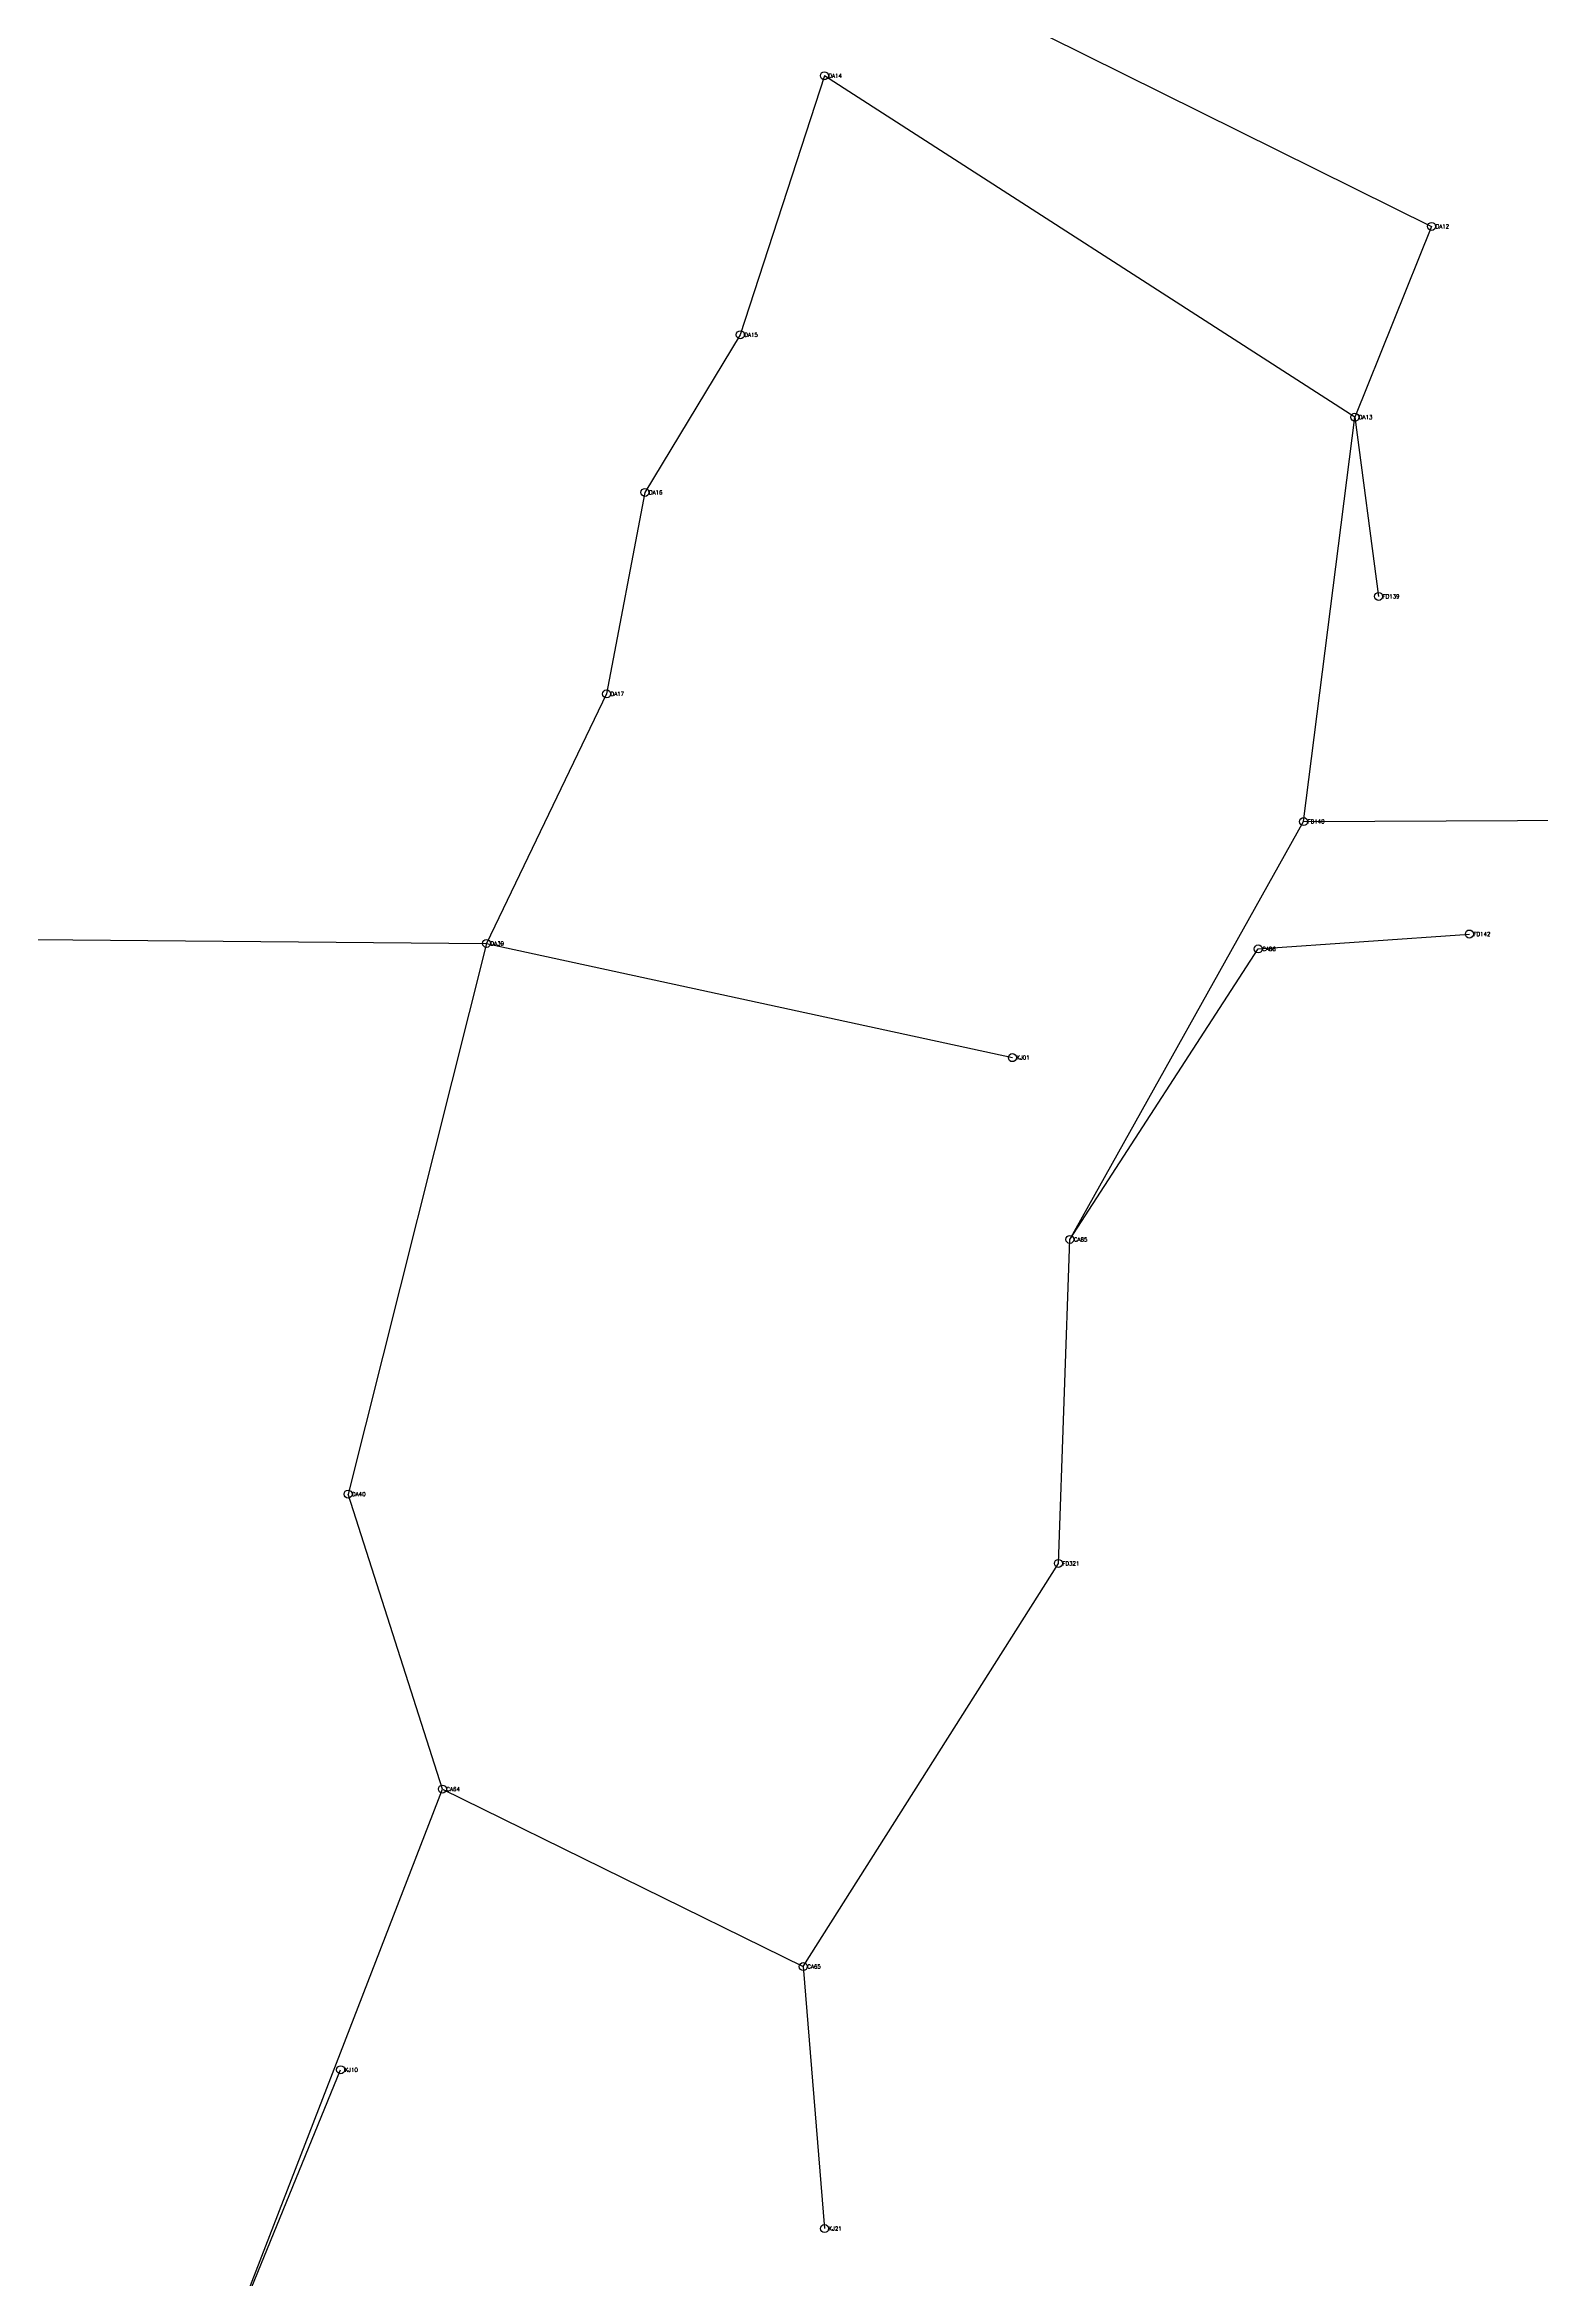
# Model space of a CAD drawing. Extents: x 166472 to 169408, y 2545118 to 2547192.
# Drawn here: x 167855 to 168229, y 2545911 to 2546470 of the extents above; entities that cross this region are included whole.
import ezdxf

# ---------------------------------------------------------------- set-up
doc = ezdxf.new("R2010")
doc.units = 0
doc.styles.get("Standard").update_dxf_attribs({"font": 'simplex'})

msp = doc.modelspace()

# ---------------------------------------------------------------- linework, layer by layer
at = {"color": 4}
for p, q in [((168072.727, 2546488.785), (168201.692, 2546424.881)), ((168049.791, 2546462.566), (168028.765, 2546397.762)), ((168182.491, 2546377.146), (168049.791, 2546462.566)), ((168201.692, 2546424.881), (168182.491, 2546377.146)), ((168028.765, 2546397.762), (168004.906, 2546358.34)), ((168169.675, 2546276.007), (168182.491, 2546377.146)), ((168182.491, 2546377.146), (168188.419, 2546332.322)), ((168004.906, 2546358.34), (167995.303, 2546307.927)), ((167995.303, 2546307.927), (167965.271, 2546245.52)), ((168111.191, 2546171.485), (168169.675, 2546276.007)), ((168169.675, 2546276.007), (168241.304, 2546276.368)), ((167839.663, 2546246.644), (167965.271, 2546245.52)), ((167965.271, 2546245.52), (167930.646, 2546107.781)), ((167965.271, 2546245.52), (168096.814, 2546216.956)), ((168158.311, 2546244.145), (168211.149, 2546247.884)), ((168111.191, 2546171.485), (168158.311, 2546244.145)), ((168108.323, 2546090.449), (168111.191, 2546171.485)), ((167954.24, 2546034.007), (167930.646, 2546107.781)), ((168044.507, 2545989.618), (168108.323, 2546090.449)), ((167897.764, 2545888.078), (167954.24, 2546034.007)), ((167954.24, 2546034.007), (168044.507, 2545989.618)), ((168044.507, 2545989.618), (168049.825, 2545924.07)), ((167897.764, 2545888.078), (167928.79, 2545963.799))]:
    msp.add_line(p, q, dxfattribs=at)
for centre in [(168049.791, 2546462.566), (168201.692, 2546424.881), (168028.765, 2546397.762), (168182.491, 2546377.146), (168004.906, 2546358.34), (168188.419, 2546332.322), (167995.303, 2546307.927), (168169.675, 2546276.007), (167965.271, 2546245.52), (168211.149, 2546247.884), (168158.311, 2546244.145), (168096.814, 2546216.956), (168111.191, 2546171.485), (167930.646, 2546107.781), (168108.323, 2546090.449), (167954.24, 2546034.007), (168044.507, 2545989.618), (167928.79, 2545963.799), (168049.825, 2545924.07)]:
    msp.add_circle(centre, 1)

# ---------------------------------------------------------------- texts
at = {"color": 5}
for s, p in [('DA14', (168050.791, 2546462.066)), ('DA12', (168202.692, 2546424.381)), ('DA15', (168029.765, 2546397.262)), ('DA13', (168183.491, 2546376.646)), ('DA16', (168005.906, 2546357.84)), ('FD139', (168189.419, 2546331.822)), ('DA17', (167996.303, 2546307.427)), ('FD140', (168170.675, 2546275.507)), ('DA39', (167966.271, 2546245.02)), ('FD142', (168212.149, 2546247.384)), ('CA86', (168159.311, 2546243.645)), ('KJ01', (168097.814, 2546216.456)), ('CA85', (168112.191, 2546170.985)), ('DA40', (167931.646, 2546107.281)), ('FD321', (168109.323, 2546089.949)), ('CA64', (167955.24, 2546033.507)), ('CA65', (168045.507, 2545989.118)), ('KJ10', (167929.79, 2545963.299)), ('KJ21', (168050.825, 2545923.57))]:
    msp.add_text(s, height=1, dxfattribs=at).set_placement(p)

doc.saveas('drawing.dxf')
